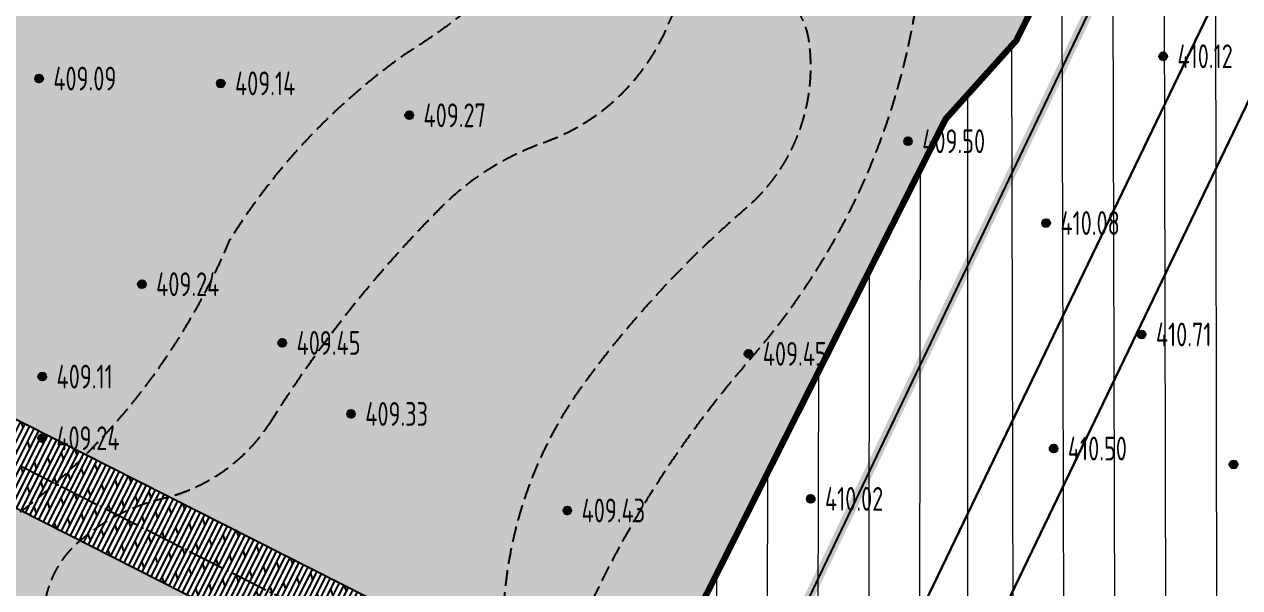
# Model space of a CAD drawing. Header units: millimetres. Extents: x 387826 to 388039216, y 3325062 to 3325368396.
# Drawn here: x 387606021 to 387644377, y 3324862838 to 3324880601 of the extents above; entities that cross this region are included whole.
import ezdxf
from ezdxf.enums import TextEntityAlignment as Align

# ---------------------------------------------------------------- set-up
doc = ezdxf.new("R2010")
doc.units = ezdxf.units.MM
doc.header["$LTSCALE"] = 1000
doc.header["$MEASUREMENT"] = 0
for name, pattern in [('000-Earth-MSCQ（不打印）$0$DIVIDE2', [0.625, 0.25, -0.125, 0, -0.125, 0, -0.125]), ('000-古城墙保护(不打印)$0$DASH', [0.35, 0.25, -0.1]), ('ACAD_ISO04W100', [30, 24, -3, 0, -3]), ('DASH', [0.35, 0.25, -0.1]), ('DIVIDE2', [0.625, 0.25, -0.125, 0, -0.125, 0, -0.125])]:
    doc.linetypes.add(name, pattern=pattern)
for name, color, linetype in [('0 Plan-Green C2', 75, 'DASH'), ('0 Plan-Green Hatch', 76, 'Continuous'), ('0 Plan-Hatch 1', 8, 'Continuous'), ('0 Plan-Road 2', 40, 'Continuous'), ('0-SITE', 7, 'Continuous'), ('0-非设计区域', 250, 'Continuous'), ('000-Earth-MSCQ（不打印）$0$0-SITE', 7, 'Continuous'), ('000-Earth-MSCQ（不打印）$0$0NT-Redline', 1, '000-Earth-MSCQ（不打印）$0$DIVIDE2'), ('000-Earth-MSCQ（不打印）$0$GCD', 251, 'Continuous'), ('000-Earth-MSCQ（不打印）$0$RD-红线', 7, 'Continuous'), ('000-古城墙保护(不打印)$0$0-文物遗址', 8, 'Continuous'), ('0NT-Border', 21, 'DASH'), ('0NT-Center', 1, 'ACAD_ISO04W100'), ('0NT-Redline', 1, 'DIVIDE2')]:
    doc.layers.add(name, color=color, linetype=linetype)
doc.layers.add('000-古城墙保护(不打印)$0$0-中实线', color=5, linetype='Continuous', lineweight=30)
doc.layers.add('000-古城墙保护(不打印)$0$0-遗址公园', color=8, linetype='Continuous', lineweight=5)
doc.styles.add('000-Earth-MSCQ（不打印）$0$HZ', font='gbenor.shx', dxfattribs={"width": 0.8, "bigfont": 'hztxt.shx'})
pattern_1 = [(90, (387910883.5935059, 3325096422.695915), (-798.2363799999999, 798.23638), [211.664528, -1384.80812]), (45, (387910883.5935059, 3325096422.695915), (-798.2369240652082, 798.2369240652083), [211.664528, -917.2129199999998]), (135, (387910883.5935059, 3325096422.695915), (-798.2369240652083, -798.2369240652082), [211.664528, -917.2129199999998])]

# ---------------------------------------------------------------- blocks, each defined once
blk = doc.blocks.new('000-Earth-MSCQ（不打印）$0$gc200')
h = blk.add_hatch(color=256)
edge = h.paths.add_edge_path()
edge.add_arc((0, -5.551115123125783e-17), 0.2500000000000001, 0, 360)
blk.add_circle((0, -5.551115123125783e-17), 0.2500000000000001)
blk = doc.blocks.new('000-古城墙保护(不打印)')
at = {"layer": '000-古城墙保护(不打印)$0$0-遗址公园', "ltscale": 10}
h = blk.add_hatch(dxfattribs=at)
h.set_pattern_fill('ANSI31', color=256, scale=1000, angle=45)
h.set_pattern_definition([(90, (0, 0), (-1587.5, 3.410605131648481e-13), [])])
h.paths.add_polyline_path([(387757359.0947723, 3325075809.713597), (387738724.4244739, 3325053061.984234), (387736658.1743807, 3325052379.78923), (387732792.6573083, 3325048405.001884), (387731947.0142126, 3325045521.987648), (387727149.4825557, 3325038560.592924), (387719871.0797174, 3325030254.454775), (387713118.2314355, 3325024325.69877), (387708971.7085958, 3325021538.001345), (387707653.8317035, 3325021090.344965), (387703723.9723286, 3325018966.972815), (387699100.568572, 3325013213.602733), (387687666.4612417, 3324991573.488757), (387692670.727551, 3324988471.826824), (387679274.3591145, 3324966056.084505), (387674562.7421811, 3324955273.126987), (387666293.4541245, 3324933025.957672), (387659029.9602896, 3324926312.71594), (387654773.5217602, 3324915935.552797), (387653675.5063087, 3324913098.933503), (387637326.4545517, 3324880090.8987), (387635096.1587876, 3324877614.537973), (387623173.1089031, 3324853940.873659), (387618974.5280727, 3324854570.405108), (387618467.4666205, 3324854646.433447), (387616794.0523977, 3324854897.343677), (387614410.7432887, 3324846804.212917), (387608979.9761084, 3324853035.612696), (387591571.0079994, 3324839024.665925), (387597082.2925069, 3324832681.257929), (387596624.9883792, 3324831149.830627), (387596217.2465154, 3324828960.946196), (387596137.9493979, 3324826850.101176), (387592355.8457829, 3324826109.515459), (387589540.6215926, 3324824522.451866), (387587163.8655038, 3324822803.372842), (387586055.6074455, 3324821918.786967), (387585231.4443963, 3324821255.000857), (387584550.0445382, 3324820637.821306), (387583346.0658892, 3324819564.06669), (387582101.748941, 3324818264.712243), (387581660.7870961, 3324817834.250378), (387580072.9664811, 3324816151.399981), (387578832.7454951, 3324814781.869411), (387574234.0934268, 3324808493.876336), (387581064.1902614, 3324795503.282484), (387625164.6542816, 3324801283.597979), (387647357.6289114, 3324804778.450835), (387650612.9223155, 3324805405.261792), (387669114.9930122, 3324840920.415754), (387680400.2783, 3324864357.77844), (387687151.7701302, 3324878135.082248), (387696416.7806178, 3324893470.850236), (387704777.6824126, 3324910959.142838), (387717019.7699698, 3324940445.653564), (387740572.7504223, 3324978958.777964), (387755268.3394005, 3325000951.822409), (387771548.7019364, 3325023669.528487), (387793342.0856335, 3325051694.76609), (387797120.7662015, 3325056480.602365), (387804700.2713755, 3325067831.608256), (387805755.9865897, 3325069417.217034), (387833928.9732663, 3325110050.599823), (387835462.2759447, 3325113721.162718), (387834644.166247, 3325114126.806136), (387838641.1926514, 3325123620.01257), (387831833.5364649, 3325125881.193801), (387835204.3103971, 3325131614.601018), (387828520.3367395, 3325134527.940866), (387822745.7363685, 3325138082.078876), (387820720.6784263, 3325136746.002098), (387818437.9572816, 3325135239.926322), (387814960.6972696, 3325132945.727099), (387810414.9791779, 3325129946.589023), (387806089.169805, 3325135647.314827), (387803914.3516228, 3325131741.76694), (387790508.0000313, 3325108476.776886), (387782804.3222916, 3325111884.500767), (387777519.6903973, 3325113033.773239), (387770432.0206335, 3325107829.881072), (387767032.2047279, 3325098401.675082), (387768071.4313482, 3325098008.812484), (387766664.4412394, 3325095979.536411), (387763567.2492012, 3325091306.558766), (387765030.6402054, 3325091176.180011)])
at = {"layer": '000-古城墙保护(不打印)$0$0-中实线', "color": 3, "linetype": '000-古城墙保护(不打印)$0$DASH', "lineweight": -2, "flags": 128}
blk.add_lwpolyline([(387757359.0947723, 3325075809.713597, 100, 100, 0), (387738724.4244739, 3325053061.984234, 100, 100, 0), (387736658.1743807, 3325052379.78923, 100, 100, 0), (387732792.6573083, 3325048405.001884, 100, 100, 0), (387731947.0142126, 3325045521.987648, 100, 100, 0), (387727149.4825557, 3325038560.592924, 100, 100, 0), (387719871.0797174, 3325030254.454775, 100, 100, 0), (387713118.2314355, 3325024325.69877, 100, 100, 0), (387708971.7085958, 3325021538.001345, 100, 100, 0), (387707653.8317035, 3325021090.344965, 100, 100, 0), (387703723.9723286, 3325018966.972815, 100, 100, 0), (387699100.568572, 3325013213.602733, 100, 100, 0), (387687666.4612417, 3324991573.488757, 100, 100, 0), (387692670.727551, 3324988471.826824, 100, 100, 0), (387679274.3591145, 3324966056.084505, 100, 100, 0), (387674562.7421811, 3324955273.126987, 100, 100, 0), (387666293.4541245, 3324933025.957672, 100, 100, 0), (387659029.9602896, 3324926312.71594, 100, 100, 0), (387654773.5217602, 3324915935.552797, 100, 100, 0), (387653675.5063087, 3324913098.933503, 100, 100, 0), (387637326.4545517, 3324880090.8987, 100, 100, 0), (387635096.1587448, 3324877614.537993, 100, 100, 0), (387635096.1587876, 3324877614.537973, 100, 100, 0), (387623173.1089031, 3324853940.873659, 100, 100, 0), (387618974.5280727, 3324854570.405108, 100, 100, 0), (387618467.4666205, 3324854646.433447, 100, 100, 0), (387616794.0523977, 3324854897.343677, 100, 100, 0), (387614410.7432887, 3324846804.212917, 100, 100, 0), (387608979.9761084, 3324853035.612696, 100, 100, 0), (387591571.0079994, 3324839024.665925, 100, 100, 0), (387597082.2925069, 3324832681.257929, 100, 100, 0), (387596624.9883792, 3324831149.830627, 100, 100, 0), (387596217.2465154, 3324828960.946196, 100, 100, 0), (387596137.9493979, 3324826850.101176, 100, 100, 0), (387592355.8457829, 3324826109.515459, 100, 100, 0), (387589540.6215926, 3324824522.451866, 100, 100, 0), (387587163.8655038, 3324822803.372842, 100, 100, 0), (387586055.6074455, 3324821918.786967, 100, 100, 0), (387585231.4443963, 3324821255.000857, 100, 100, 0), (387584550.0445382, 3324820637.821306, 100, 100, 0), (387583346.0658892, 3324819564.06669, 100, 100, 0), (387582101.748941, 3324818264.712243, 100, 100, 0), (387581660.7870961, 3324817834.250378, 100, 100, 0), (387580072.9664811, 3324816151.399981, 100, 100, 0), (387578832.7454951, 3324814781.869411, 100, 100, 0), (387574234.0934268, 3324808493.876336, 100, 100, 0), (387581064.1902614, 3324795503.282484, 100, 100, 0), (387581064.1902614, 3324795503.282484, 100, 100, 0), (387581064.1902614, 3324795503.282484, 100, 100, 0), (387581064.1902614, 3324795503.282484, 100, 100, 0), (387581064.1902614, 3324795503.282484, 100, 100, 0), (387581064.1902614, 3324795503.282484, 100, 100, 0), (387581064.1902614, 3324795503.282484, 100, 100, 0), (387581064.1902614, 3324795503.282484, 100, 100, 0), (387581064.1902614, 3324795503.282484, 100, 100, 0), (387625164.6542816, 3324801283.597979, 100, 100, 0), (387625164.6542816, 3324801283.597979, 100, 100, 0), (387625164.6542816, 3324801283.597979, 100, 100, 0), (387625164.6542816, 3324801283.597979, 100, 100, 0), (387625164.6542816, 3324801283.597979, 100, 100, 0), (387625164.6542816, 3324801283.597979, 100, 100, 0), (387625164.6542816, 3324801283.597979, 100, 100, 0), (387647357.6289114, 3324804778.450835, 100, 100, 0), (387650612.9223155, 3324805405.261792, 100, 100, 0), (387669114.9930122, 3324840920.415754, 100, 100, 0), (387680400.2783, 3324864357.77844, 100, 100, 0), (387687151.7701302, 3324878135.082248, 100, 100, 0), (387696416.7806178, 3324893470.850236, 100, 100, 0), (387704777.6824126, 3324910959.142838, 100, 100, 0), (387717019.7699698, 3324940445.653564, 100, 100, 0), (387740572.7504223, 3324978958.777964, 100, 100, 0), (387755268.3394005, 3325000951.822409, 100, 100, 0), (387771548.7019364, 3325023669.528487, 100, 100, 0), (387793342.0856335, 3325051694.76609, 100, 100, 0), (387797120.7662015, 3325056480.602365, 100, 100, 0), (387804700.2713755, 3325067831.608256, 100, 100, 0), (387805755.9865897, 3325069417.217034, 100, 100, 0), (387833928.9732663, 3325110050.599823, 100, 100, 0), (387835462.2759447, 3325113721.162718, 100, 100, 0), (387834644.166247, 3325114126.806136, 100, 100, 0), (387838641.1926514, 3325123620.01257, 100, 100, 0), (387831833.5364649, 3325125881.193801, 100, 100, 0), (387835204.3103971, 3325131614.601018, 100, 100, 0), (387828520.3367395, 3325134527.940866, 100, 100, 0), (387822745.7363685, 3325138082.078876, 100, 100, 0), (387820720.6784263, 3325136746.002098, 100, 100, 0), (387818437.9572816, 3325135239.926322, 100, 100, 0), (387814960.6972696, 3325132945.727099, 100, 100, 0), (387810414.9791779, 3325129946.589023, 100, 100, 0), (387806089.169805, 3325135647.314827, 100, 100, 0), (387803914.3516228, 3325131741.76694, 100, 100, 0), (387790508.0000313, 3325108476.776886, 100, 100, 0), (387782804.3222916, 3325111884.500767, 100, 100, 0), (387777519.6903973, 3325113033.773239, 100, 100, 0), (387777519.6903973, 3325113033.773239, 100, 100, 0), (387770432.0206335, 3325107829.881072, 100, 100, 0), (387767032.2047279, 3325098401.675082, 100, 100, 0), (387768071.4313482, 3325098008.812484, 100, 100, 0), (387766664.4412394, 3325095979.536411, 100, 100, 0), (387763567.2492012, 3325091306.558766, 100, 100, 0), (387765030.6402054, 3325091176.180011, 100, 100, 0), (387757359.0947688, 3325075809.7136, 0, 0, 0)], format="xyseb", dxfattribs=at)
at = {"layer": '000-古城墙保护(不打印)$0$0-中实线', "color": 6}
for points in [[(387621732.3398163, 3324838115.808904), (387632817.6335025, 3324858992.46334), (387643919.1853468, 3324882045.975648), (387651510.7811769, 3324897536.112022), (387660675.307933, 3324912704.235959), (387667734.1259209, 3324927467.530779), (387680774.0871244, 3324958872.398838), (387694408.9422631, 3324981165.774366)], [(387610979.4179704, 3324813001.520663), (387610979.4179703, 3324813001.520663), (387618415.8122669, 3324826015.207075), (387634911.6788427, 3324857947.64234), (387646023.9621421, 3324881023.439616), (387653566.7601138, 3324896414.00727), (387662737.161534, 3324911591.854309), (387669871.6986505, 3324926513.513295), (387682865.3516809, 3324957806.85479), (387696387.8629743, 3324979916.544939)]]:
    blk.add_lwpolyline(points, dxfattribs=at)
at = {"layer": '000-古城墙保护(不打印)$0$0-中实线', "color": 6, "lineweight": 5, "ltscale": 10}
blk.add_lwpolyline([(387610979.4179695, 3324813001.520662), (387610979.4179694, 3324813001.520662), (387618415.8122661, 3324826015.207074), (387634911.6788418, 3324857947.642339), (387639016.3512242, 3324866471.416008)], dxfattribs=at)
at = {"layer": '000-古城墙保护(不打印)$0$0-文物遗址'}
for points, knots in [([(387634582.9108802, 3324833742.007565), (387637481.6864973, 3324835738.936942), (387639382.8498617, 3324839080.321984), (387645817.2546958, 3324847710.859595), (387654826.8691055, 3324861873.446459), (387665420.1049732, 3324880839.21057), (387674535.5295003, 3324905651.922577), (387688534.0697859, 3324927269.79409), (387696448.1969588, 3324950220.605737), (387707099.1566722, 3324972271.082105), (387723060.4148431, 3324980167.742814), (387729307.67117, 3324987158.987681), (387729940.039707, 3324987901.617867)], [13829.07510473592, 13829.07510473592, 13829.07510473592, 13829.07510473592, 20507.60766755405, 31598.15239328767, 45718.57024809014, 71022.56005402254, 96502.36251734757, 124815.025697456, 147476.5189369385, 169708.993296357, 195775.3383430242, 197958.5772200183, 197958.5772200183, 197958.5772200183, 197958.5772200183]), ([(387635557.2121158, 3324833192.623265), (387639144.2498879, 3324835416.857895), (387643110.3512368, 3324841726.622351), (387649016.7267115, 3324847271.843969), (387657307.6448497, 3324858426.09768), (387668052.2276497, 3324877455.047353), (387676458.2930267, 3324902803.359412), (387693693.5426132, 3324929413.366473), (387701836.5126055, 3324955762.773364), (387715310.4236128, 3324975469.812907), (387727852.1413468, 3324981383.574444), (387732504.7012959, 3324985724.225718)], [14739.69709912661, 14739.69709912661, 14739.69709912661, 14739.69709912661, 20406.91770349679, 29934.1067295975, 47060.25139486376, 63456.69980682162, 94902.00882304885, 126890.1275629617, 157587.176104531, 177450.8917934603, 196215.9539852425, 196215.9539852425, 196215.9539852425, 196215.9539852425])]:
    blk.add_open_spline(points, degree=3, knots=knots, dxfattribs=at)
blk = doc.blocks.new('000-Earth-MSCQ（不打印）')
at = {"layer": '000-Earth-MSCQ（不打印）$0$0NT-Redline', "ltscale": 2, "const_width": 200, "flags": 128}
blk.add_lwpolyline([(387727149.4825557, 3325038560.592924), (387731947.0142126, 3325045521.987648), (387732792.6573083, 3325048405.001884), (387736658.1743807, 3325052379.78923), (387738724.4244739, 3325053061.984234), (387755596.1018205, 3325073700.059758), (387757359.0947688, 3325075809.7136), (387765030.6402072, 3325091176.180011), (387763567.2492012, 3325091306.558766), (387766674.337022, 3325095972.792977), (387768081.4052746, 3325098002.014859), (387742438.6760667, 3325107400.763708), (387733961.5785927, 3325100494.698361), (387710761.231333, 3325103572.736491), (387709168.3897078, 3325096153.148317), (387707062.2413754, 3325086342.534989), (387667982.0617363, 3325089797.858), (387659067.3069954, 3324989865.874971, -0.3880352161093213), (387611315.7347962, 3324946127.482426), (387565969.8755592, 3324946071.837695), (387555981.1851755, 3324936058.587022), (387556068.3119223, 3324865034.573729), (387556222.5907296, 3324859820.499155), (387559227.6760936, 3324808007.561276), (387571720.0951502, 3324797668.302474), (387579380.5094883, 3324798671.636723), (387574232.9176292, 3324808494.544042), (387578831.8118677, 3324814782.360008), (387583345.3164175, 3324819564.383466), (387587163.2407904, 3324822803.542583), (387589540.0630832, 3324824522.530071), (387592355.3483933, 3324826109.485243), (387596137.4805197, 3324826849.925302), (387597082.0482001, 3324832681.045681), (387591571.0080042, 3324839024.665925), (387608980.5156887, 3324853034.942226), (387614410.7432887, 3324846804.212917), (387614513.8871819, 3324846802.658479), (387616794.6636751, 3324854896.372271), (387623173.6833379, 3324853939.656582), (387635096.1587876, 3324877614.537973), (387637326.4545873, 3324880090.89868), (387648092.625536, 3324901769.250156), (387653675.5063087, 3324913098.933503), (387659029.9602896, 3324926312.71594), (387666293.4541628, 3324933025.957657), (387674562.7421811, 3324955273.126987), (387674698.8546848, 3324955833.61237), (387679274.3591145, 3324966056.084505), (387692670.727551, 3324988471.826824), (387687672.3361686, 3324991569.787791), (387699107.2769016, 3325013209.461398), (387703730.9022322, 3325018962.653418), (387707660.8433574, 3325021085.874216), (387708978.7375107, 3325021533.479846), (387713125.3676936, 3325024321.017564), (387719878.4443215, 3325030249.513507)], format="xyb", close=True, dxfattribs=at)
at = {"layer": '000-Earth-MSCQ（不打印）$0$RD-红线', "color": 1, "ltscale": 10, "flags": 128}
blk.add_lwpolyline([(387571822.2941163, 3324797583.718238), (387597535.9452176, 3324800948.631079), (387614196.6637662, 3324802926.922411, 0.1527070841718279), (387769458.2730312, 3324872497.12078), (387802011.3783422, 3324901298.849698, 0.0950112548386871), (387867578.3446714, 3324986304.335682), (387895622.9192556, 3325041849.520492, 0.01135382569053262), (387910963.9022235, 3325074029.799072, 0.07741333500353033), (387912184.8667709, 3325078482.566115), (387913838.7507268, 3325093042.437554, -0.06613138812589682), (387914797.6756657, 3325096874.897092), (387924953.385705, 3325122506.049941)], format="xyb", dxfattribs=at)
at = {"layer": '000-Earth-MSCQ（不打印）$0$0-SITE', "ltscale": 10}
blk.add_blockref('000-古城墙保护(不打印)', (0, 0), dxfattribs=at)
at = {"layer": '000-Earth-MSCQ（不打印）$0$GCD', "linetype": 'Continuous'}
ref = blk.add_blockref('000-Earth-MSCQ（不打印）$0$gc200', (387641962.4, 3324879594.8), dxfattribs=dict(at, xscale=500, yscale=500, zscale=500))
ref.add_attrib('height', '410.12', dxfattribs={"linetype": 'Continuous', "height": 750, "style": '000-Earth-MSCQ（不打印）$0$HZ', "width": 0.8}).set_placement((387642412.4, 3324879594.8), align=Align.MIDDLE_LEFT)
ref = blk.add_blockref('000-Earth-MSCQ（不打印）$0$gc200', (387606486.9, 3324878891.1), dxfattribs=dict(at, xscale=500, yscale=500, zscale=500))
ref.add_attrib('height', '409.09', dxfattribs={"linetype": 'Continuous', "height": 750, "style": '000-Earth-MSCQ（不打印）$0$HZ', "width": 0.8}).set_placement((387606936.9, 3324878891.1), align=Align.MIDDLE_LEFT)
ref = blk.add_blockref('000-Earth-MSCQ（不打印）$0$gc200', (387612220.8, 3324878740.3), dxfattribs=dict(at, xscale=500, yscale=500, zscale=500))
ref.add_attrib('height', '409.14', dxfattribs={"linetype": 'Continuous', "height": 750, "style": '000-Earth-MSCQ（不打印）$0$HZ', "width": 0.8}).set_placement((387612670.8, 3324878740.3), align=Align.MIDDLE_LEFT)
ref = blk.add_blockref('000-Earth-MSCQ（不打印）$0$gc200', (387618169.5, 3324877733.2), dxfattribs=dict(at, xscale=500, yscale=500, zscale=500))
ref.add_attrib('height', '409.27', dxfattribs={"linetype": 'Continuous', "height": 750, "style": '000-Earth-MSCQ（不打印）$0$HZ', "width": 0.8}).set_placement((387618619.5, 3324877733.2), align=Align.MIDDLE_LEFT)
ref = blk.add_blockref('000-Earth-MSCQ（不打印）$0$gc200', (387633908.9, 3324876914.3), dxfattribs=dict(at, xscale=500, yscale=500, zscale=500))
ref.add_attrib('height', '409.50', dxfattribs={"linetype": 'Continuous', "height": 750, "style": '000-Earth-MSCQ（不打印）$0$HZ', "width": 0.8}).set_placement((387634358.9, 3324876914.3), align=Align.MIDDLE_LEFT)
ref = blk.add_blockref('000-Earth-MSCQ（不打印）$0$gc200', (387638268.3, 3324874335.9), dxfattribs=dict(at, xscale=500, yscale=500, zscale=500))
ref.add_attrib('height', '410.08', dxfattribs={"linetype": 'Continuous', "height": 750, "style": '000-Earth-MSCQ（不打印）$0$HZ', "width": 0.8}).set_placement((387638718.3, 3324874335.9), align=Align.MIDDLE_LEFT)
ref = blk.add_blockref('000-Earth-MSCQ（不打印）$0$gc200', (387609731.2, 3324872406.7), dxfattribs=dict(at, xscale=500, yscale=500, zscale=500))
ref.add_attrib('height', '409.24', dxfattribs={"linetype": 'Continuous', "height": 750, "style": '000-Earth-MSCQ（不打印）$0$HZ', "width": 0.8}).set_placement((387610181.2, 3324872406.7), align=Align.MIDDLE_LEFT)
ref = blk.add_blockref('000-Earth-MSCQ（不打印）$0$gc200', (387641282.3, 3324870820.3), dxfattribs=dict(at, xscale=500, yscale=500, zscale=500))
ref.add_attrib('height', '410.71', dxfattribs={"linetype": 'Continuous', "height": 750, "style": '000-Earth-MSCQ（不打印）$0$HZ', "width": 0.8}).set_placement((387641732.3, 3324870820.3), align=Align.MIDDLE_LEFT)
ref = blk.add_blockref('000-Earth-MSCQ（不打印）$0$gc200', (387614162.8, 3324870555.6), dxfattribs=dict(at, xscale=500, yscale=500, zscale=500))
ref.add_attrib('height', '409.45', dxfattribs={"linetype": 'Continuous', "height": 750, "style": '000-Earth-MSCQ（不打印）$0$HZ', "width": 0.8}).set_placement((387614612.8, 3324870555.6), align=Align.MIDDLE_LEFT)
ref = blk.add_blockref('000-Earth-MSCQ（不打印）$0$gc200', (387628875.9, 3324870212.3), dxfattribs=dict(at, xscale=500, yscale=500, zscale=500))
ref.add_attrib('height', '409.45', dxfattribs={"linetype": 'Continuous', "height": 750, "style": '000-Earth-MSCQ（不打印）$0$HZ', "width": 0.8}).set_placement((387629325.9, 3324870212.3), align=Align.MIDDLE_LEFT)
ref = blk.add_blockref('000-Earth-MSCQ（不打印）$0$gc200', (387606587.8, 3324869492.2), dxfattribs=dict(at, xscale=500, yscale=500, zscale=500))
ref.add_attrib('height', '409.11', dxfattribs={"linetype": 'Continuous', "height": 750, "style": '000-Earth-MSCQ（不打印）$0$HZ', "width": 0.8}).set_placement((387607037.8, 3324869492.2), align=Align.MIDDLE_LEFT)
ref = blk.add_blockref('000-Earth-MSCQ（不打印）$0$gc200', (387616331.5, 3324868315.4), dxfattribs=dict(at, xscale=500, yscale=500, zscale=500))
ref.add_attrib('height', '409.33', dxfattribs={"linetype": 'Continuous', "height": 750, "style": '000-Earth-MSCQ（不打印）$0$HZ', "width": 0.8}).set_placement((387616781.5, 3324868315.4), align=Align.MIDDLE_LEFT)
ref = blk.add_blockref('000-Earth-MSCQ（不打印）$0$gc200', (387606582, 3324867551.3), dxfattribs=dict(at, xscale=500, yscale=500, zscale=500))
ref.add_attrib('height', '409.24', dxfattribs={"linetype": 'Continuous', "height": 750, "style": '000-Earth-MSCQ（不打印）$0$HZ', "width": 0.8}).set_placement((387607032, 3324867551.3), align=Align.MIDDLE_LEFT)
ref = blk.add_blockref('000-Earth-MSCQ（不打印）$0$gc200', (387638505.1, 3324867223.5), dxfattribs=dict(at, xscale=500, yscale=500, zscale=500))
ref.add_attrib('height', '410.50', dxfattribs={"linetype": 'Continuous', "height": 750, "style": '000-Earth-MSCQ（不打印）$0$HZ', "width": 0.8}).set_placement((387638955.1, 3324867223.5), align=Align.MIDDLE_LEFT)
ref = blk.add_blockref('000-Earth-MSCQ（不打印）$0$gc200', (387644183.5, 3324866721.5), dxfattribs=dict(at, xscale=500, yscale=500, zscale=500))
ref.add_attrib('height', '413.71', dxfattribs={"linetype": 'Continuous', "height": 750, "style": '000-Earth-MSCQ（不打印）$0$HZ', "width": 0.8}).set_placement((387644633.5, 3324866721.5), align=Align.MIDDLE_LEFT)
ref = blk.add_blockref('000-Earth-MSCQ（不打印）$0$gc200', (387630838.1, 3324865636.8), dxfattribs=dict(at, xscale=500, yscale=500, zscale=500))
ref.add_attrib('height', '410.02', dxfattribs={"linetype": 'Continuous', "height": 750, "style": '000-Earth-MSCQ（不打印）$0$HZ', "width": 0.8}).set_placement((387631288.1, 3324865636.8), align=Align.MIDDLE_LEFT)
ref = blk.add_blockref('000-Earth-MSCQ（不打印）$0$gc200', (387623158.5, 3324865271.5), dxfattribs=dict(at, xscale=500, yscale=500, zscale=500))
ref.add_attrib('height', '409.43', dxfattribs={"linetype": 'Continuous', "height": 750, "style": '000-Earth-MSCQ（不打印）$0$HZ', "width": 0.8}).set_placement((387623608.5000001, 3324865271.5), align=Align.MIDDLE_LEFT)

msp = doc.modelspace()

# ---------------------------------------------------------------- hatches: boundary and pattern name
at = {"layer": '0 Plan-Green Hatch', "ltscale": 10}
h = msp.add_hatch(dxfattribs=at)
h.set_pattern_fill('GRASS', color=256, scale=400, double=1)
h.set_pattern_definition(pattern_1)
edge = h.paths.add_edge_path()
edge.add_line((387622439.0599667, 3324854050.936299), (387623173.6833379, 3324853939.656582))
edge.add_line((387623173.6833379, 3324853939.656582), (387635096.1587876, 3324877614.537973))
edge.add_line((387635096.1587876, 3324877614.537973), (387637326.4545873, 3324880090.89868))
edge.add_line((387637326.4545873, 3324880090.89868), (387648092.625536, 3324901769.250156))
edge.add_line((387648092.625536, 3324901769.250156), (387653675.5063087, 3324913098.933503))
edge.add_line((387653675.5063087, 3324913098.933503), (387659029.9602896, 3324926312.71594))
edge.add_line((387659029.9602896, 3324926312.71594), (387666293.4541628, 3324933025.957657))
edge.add_line((387666293.4541628, 3324933025.957657), (387674562.7421811, 3324955273.126987))
edge.add_line((387674562.7421811, 3324955273.126987), (387674698.8546848, 3324955833.61237))
edge.add_line((387674698.8546848, 3324955833.61237), (387679274.3591145, 3324966056.084505))
edge.add_line((387679274.3591145, 3324966056.084505), (387692670.727551, 3324988471.826824))
edge.add_line((387692670.727551, 3324988471.826824), (387687672.3361686, 3324991569.787791))
edge.add_line((387687672.3361686, 3324991569.787791), (387699107.2769016, 3325013209.461398))
edge.add_line((387699107.2769016, 3325013209.461398), (387703730.9022322, 3325018962.653418))
edge.add_line((387703730.9022322, 3325018962.653418), (387707660.8433574, 3325021085.874216))
edge.add_line((387707660.8433574, 3325021085.874216), (387708978.7375107, 3325021533.479846))
edge.add_line((387708978.7375107, 3325021533.479846), (387713125.3676936, 3325024321.017564))
edge.add_line((387713125.3676936, 3325024321.017564), (387719878.4443215, 3325030249.513507))
edge.add_line((387719878.4443215, 3325030249.513507), (387727149.4825557, 3325038560.592924))
edge.add_line((387727149.4825557, 3325038560.592924), (387731947.0142126, 3325045521.987648))
edge.add_line((387731947.0142126, 3325045521.987648), (387732792.6573083, 3325048405.001884))
edge.add_line((387732792.6573083, 3325048405.001884), (387736658.1743807, 3325052379.78923))
edge.add_line((387736658.1743807, 3325052379.78923), (387738724.4244739, 3325053061.984234))
edge.add_line((387738724.4244739, 3325053061.984234), (387755596.1018205, 3325073700.059758))
edge.add_line((387755596.1018205, 3325073700.059758), (387757359.0947688, 3325075809.7136))
edge.add_line((387757359.0947688, 3325075809.7136), (387765030.6402072, 3325091176.180011))
edge.add_line((387765030.6402072, 3325091176.180011), (387763567.2492012, 3325091306.558766))
edge.add_line((387763567.2492012, 3325091306.558766), (387764643.4762778, 3325092870.663066))
edge.add_line((387764643.4762778, 3325092870.663066), (387763677.4327329, 3325093513.918848))
edge.add_line((387763677.4327329, 3325093513.918848), (387760351.9995351, 3325088519.772871))
edge.add_line((387760351.9995351, 3325088519.772871), (387757854.926546, 3325090182.48947))
edge.add_line((387757854.926546, 3325090182.48947), (387746044.347819, 3325072445.325399))
edge.add_arc((387645329.0706022, 3325139508.228231), 121000.0000046023, 309.74241311210085, 326.34169422267865, ccw=False)
edge.add_arc((387645329.2748908, 3325139507.932482), 120999.6419855282, 304.961169591263, 309.74242826514626, ccw=False)
edge.add_arc((387763683.9662794, 3324966246.727285), 88844.09917226598, 123.4868483728974, 149.7895362449835)
edge.add_arc((387680669.4993267, 3325002504.157055), 10499.99999996763, -109.5936893519368, 53.55920835511489, ccw=False)
edge.add_line((387677148.3473426, 3324992612.165916), (387673651.3536385, 3324985981.462848))
edge.add_line((387673651.3536385, 3324985981.462848), (387646879.8653454, 3324935219.63581))
edge.add_arc((387620344.1212687, 3324949214.430786), 30000.00000171048, 286.5819363186826, 332.19309994883685, ccw=False)
edge.add_arc((387637327.6832241, 3324892178.531931), 29510.79847056292, 106.5819363209107, 159.4825744767803)
edge.add_line((387609688.883474, 3324902521.837725), (387600522.3601472, 3324902521.837726))
edge.add_arc((387629038.2827542, 3324896341.687208), 29177.93862749183, 167.771613600219, 206.6177727609841)
edge.add_line((387602952.7591405, 3324883268.907842), (387599368.7798252, 3324882693.003032))
edge.add_arc((387581780.5333471, 3324878865.002812), 17999.99999596056, -22.8216057335012, 12.27867238597372, ccw=False)
edge.add_line((387598371.4385754, 3324871883.465477), (387617732.5046101, 3324862101.924585))
edge.add_line((387617732.5046101, 3324862101.924585), (387620049.8063839, 3324854469.025551))
edge.add_line((387620049.8063839, 3324854469.025551), (387622439.0599667, 3324854050.936299))
h = msp.add_hatch(dxfattribs=at)
h.set_pattern_fill('GRASS', color=256, scale=400, double=1)
h.set_pattern_definition(pattern_1)
edge = h.paths.add_edge_path()
edge.add_line((387597244.1012358, 3324869652.073418), (387615650.9033179, 3324860352.642957))
edge.add_line((387615650.9033179, 3324860352.642957), (387617347.0347105, 3324854765.800614))
edge.add_line((387617347.0347105, 3324854765.800614), (387614874.1121762, 3324850380.716658))
edge.add_line((387614874.1121762, 3324850380.716658), (387614171.6783034, 3324850776.953465))
edge.add_line((387614171.6783034, 3324850776.953465), (387612942.2259973, 3324848485.501198))
edge.add_line((387612942.2259973, 3324848485.501198), (387608980.5156365, 3324853034.942252))
edge.add_line((387608980.5156365, 3324853034.942252), (387591571.0079477, 3324839024.665954))
edge.add_line((387591571.0079477, 3324839024.665954), (387597082.0481482, 3324832681.045711))
edge.add_line((387597082.0481482, 3324832681.045711), (387596137.4804676, 3324826849.925329))
edge.add_line((387596137.4804676, 3324826849.925329), (387592355.3483337, 3324826109.485271))
edge.add_line((387592355.3483337, 3324826109.485271), (387587163.2407308, 3324822803.542613))
edge.add_line((387587163.2407308, 3324822803.542613), (387583345.3163654, 3324819564.383496))
edge.add_line((387583345.3163654, 3324819564.383496), (387578831.8118006, 3324814782.360039))
edge.add_line((387578831.8118006, 3324814782.360039), (387574232.9175696, 3324808494.544074))
edge.add_line((387574232.9175696, 3324808494.544074), (387576543.3730932, 3324804114.27661))
edge.add_line((387576543.3730932, 3324804114.27661), (387573657.4145355, 3324802297.433448))
edge.add_line((387573657.4145355, 3324802297.433448), (387569195.7554237, 3324809384.54122))
edge.add_line((387569195.7554237, 3324809384.54122), (387567058.6141148, 3324809089.318789))
edge.add_line((387567058.6141148, 3324809089.318789), (387565881.7944385, 3324817608.420587))
edge.add_line((387565881.7944385, 3324817608.420587), (387565561.3948045, 3324819927.821896))
edge.add_line((387565561.3948045, 3324819927.821896), (387568533.1745017, 3324820338.340388))
edge.add_arc((387605680.4207166, 3324825469.821534), 37500.00000137495, 127.8650025820148, 187.86500257961, ccw=False)
edge.add_line((387582662.8045762, 3324855074.539863), (387580821.3952854, 3324857442.917329))
edge.add_arc((387605680.011492, 3324825470.502886), 40499.21091855127, 114.11333840540269, 127.86513719353741, ccw=False)
edge.add_arc((387581780.6707457, 3324878864.848396), 17999.80292449688, 294.1132710674926, 329.2144355217576)
at = {"layer": '0 Plan-Hatch 1', "ltscale": 10}
h = msp.add_hatch(dxfattribs=at)
h.set_pattern_fill('DOLMIT', color=256, scale=200, angle=90, double=1)
h.set_pattern_definition([(63.19631567494547, (387601946.4049253, 3324868676.860424), (-141.6919783593436, 71.58520504361962), []), (108.1963156749455, (387601946.4049253, 3324868676.860424), (-426.5540756227131, -140.2134509160261), [224.504254, -449.008])])
edge = h.paths.add_edge_path()
edge.add_line((387598371.4385754, 3324871883.465477), (387617732.5046101, 3324862101.924585))
edge.add_line((387617732.5046101, 3324862101.924585), (387615650.9033176, 3324860352.642956))
edge.add_line((387615650.9033176, 3324860352.642956), (387597244.1012357, 3324869652.073418))
edge.add_arc((387581780.5333524, 3324878865.002808), 17999.99998936959, 329.2142371141627, 337.1783942726141)

# ---------------------------------------------------------------- linework, layer by layer
at = {"layer": '0 Plan-Green C2', "ltscale": 2, "flags": 128}
for points in [[(387580457.99259, 3324823349.598393, 0.1641777044494855), (387586703.9484643, 3324829397.1893, 0.09437179484761987), (387586703.9484643, 3324829397.1893, 0.09937696425613818), (387590898.3293065, 3324844006.240839, -0.3755505895380322), (387600067.7049301, 3324853530.124422, 0.1165336475110371), (387605544.7492079, 3324855332.24847, -0.2616604894982015), (387612558.0414001, 3324855599.231713, 0.4518251520860149), (387622788.1085395, 3324859625.415565, -0.09319752723980167), (387628941.5423605, 3324870056.551566, 0.151396053972592), (387634288.3683811, 3324882083.948886, -0.1446695700511379), (387639898.990841, 3324895166.025056, 0.035190918502731), (387646847.2303736, 3324904854.698997, 0.2966952779736277), (387646676.2695004, 3324911677.194547, 0.6385515776408375), (387633823.2870423, 3324909501.694664, 0.05724352651166313), (387632768.5248049, 3324902624.859779, -0.1466108709612536), (387629506.292053, 3324893068.9454, 0.004824577311067055), (387624347.424172, 3324885695.222181, -0.1037006367011089), (387618053.8334929, 3324879673.740577, 0.0997719843623065), (387612489.3902549, 3324873777.940068, -0.1649420573195754), (387603446.6033017, 3324863583.51792, 0.06204243977128992), (387591139.3901309, 3324856786.09366, 0.2069466423411656), (387587250.8830021, 3324850427.429602, -0.181533929703148), (387582841.7018111, 3324841446.49758), (387582841.7018111, 3324841446.49758, 0.1124384925579901), (387577447.765166, 3324834691.474761)], [(387599398.9242928, 3324865107.711707, 0.1607664595955887), (387602722.0220087, 3324875563.941236, -0.378731018319969), (387608917.8589379, 3324882875.095688, -0.0425297872704251), (387612623.328104, 3324883092.860239, 0.2046264848448541), (387621986.096904, 3324886803.97697, 19.56562973229117)]]:
    msp.add_lwpolyline(points, format="xyb", dxfattribs=at)
at = {"layer": '0 Plan-Green C2', "color": 8, "ltscale": 2, "flags": 128}
msp.add_lwpolyline([(387613745.378672, 3324867988.433916, -0.05713891103359012), (387619197.9866674, 3324874852.322194, -0.1122022794744657), (387622411.9997174, 3324876875.690692, 0.2142778565159652), (387626364.0283768, 3324880636.141448, -0.7657434741287552), (387630773.9154009, 3324880085.299074, -0.2553188010832079), (387628775.6919606, 3324874783.470108, 0.05722887152888496), (387623674.5074926, 3324869264.206741, 0.133654333865501), (387621193.9513351, 3324862791.828095, -0.42597886153744), (387614785.8408704, 3324857765.420317, -0.01538863290819869), (387609204.6106926, 3324858729.388052, -0.6134107872752796), (387607688.7199693, 3324864237.78612, -0.1282064886687181), (387610368.9234155, 3324865646.3706, 0.1910711829138692), (387613745.378672, 3324867988.433916, 71.35640853461292)], format="xyb", dxfattribs=at)
at = {"layer": '0 Plan-Road 2', "ltscale": 10}
for p, q in [((387598371.4385754, 3324871883.465477), (387617732.5046099, 3324862101.924585)), ((387597244.1012357, 3324869652.073418), (387615650.9033178, 3324860352.642956))]:
    msp.add_line(p, q, dxfattribs=at)
at = {"layer": '0-非设计区域', "ltscale": 10}
msp.add_lwpolyline([(387687294.3868076, 3325161742.834422), (387779135.853472, 3325117829.45376), (387724264.9107451, 3325003071.086691), (387706528.0094012, 3325011551.866982), (387651680.820824, 3324896843.179894), (387648023.5779275, 3324898591.86603), (387593152.6351991, 3324783833.498961), (387501311.1685355, 3324827746.879624), (387556182.111263, 3324942505.246692), (387559839.354158, 3324940756.560556), (387614710.2968843, 3325055514.927626), (387632447.1982288, 3325047034.147334)], close=True, dxfattribs=at)
at = {"layer": '0NT-Border', "linetype": 'DASH', "ltscale": 4, "const_width": 300}
msp.add_lwpolyline([(387648023.5779274, 3324898591.86603), (387593152.6351994, 3324783833.498961), (387501311.1685351, 3324827746.879623), (387556182.1112631, 3324942505.246692), (387559839.3541579, 3324940756.560556)], dxfattribs=at)
at = {"layer": '0NT-Center', "ltscale": 0.05}
msp.add_line((387581780.5882991, 3324878864.975046), (387616691.7039641, 3324861227.28377), dxfattribs=at)
at = {"layer": '0NT-Redline', "ltscale": 2, "const_width": 200, "flags": 128}
msp.add_lwpolyline([(387727149.4825557, 3325038560.592924), (387731947.0142126, 3325045521.987648), (387732792.6573083, 3325048405.001884), (387736658.1743807, 3325052379.78923), (387738724.4244739, 3325053061.984234), (387755596.1018205, 3325073700.059758), (387757359.0947688, 3325075809.7136), (387765030.6402072, 3325091176.180011), (387763567.2492012, 3325091306.558766), (387766674.337022, 3325095972.792977), (387768081.4052746, 3325098002.014859), (387742438.6760667, 3325107400.763708), (387733961.5785927, 3325100494.698361), (387710761.231333, 3325103572.736491), (387709168.3897078, 3325096153.148317), (387707062.2413754, 3325086342.534989), (387667982.0617363, 3325089797.858), (387659067.3069954, 3324989865.874971, -0.3880352161093213), (387611315.7347962, 3324946127.482426), (387565969.8755592, 3324946071.837695), (387555981.1851755, 3324936058.587022), (387556068.3119223, 3324865034.573729), (387556222.5907296, 3324859820.499155), (387559227.6760936, 3324808007.561276), (387571720.0951502, 3324797668.302474), (387579380.5094883, 3324798671.636723), (387574232.9176292, 3324808494.544042), (387578831.8118677, 3324814782.360008), (387583345.3164175, 3324819564.383466), (387587163.2407904, 3324822803.542583), (387589540.0630832, 3324824522.530071), (387592355.3483933, 3324826109.485243), (387596137.4805197, 3324826849.925302), (387597082.0482001, 3324832681.045681), (387591571.0080042, 3324839024.665925), (387608980.5156887, 3324853034.942226), (387614410.7432887, 3324846804.212917), (387614513.8871819, 3324846802.658479), (387616794.6636751, 3324854896.372271), (387623173.6833379, 3324853939.656582), (387635096.1587876, 3324877614.537973), (387637326.4545873, 3324880090.89868), (387648092.625536, 3324901769.250156), (387653675.5063087, 3324913098.933503), (387659029.9602896, 3324926312.71594), (387666293.4541628, 3324933025.957657), (387674562.7421811, 3324955273.126987), (387674698.8546848, 3324955833.61237), (387679274.3591145, 3324966056.084505), (387692670.727551, 3324988471.826824), (387687672.3361686, 3324991569.787791), (387699107.2769016, 3325013209.461398), (387703730.9022322, 3325018962.653418), (387707660.8433574, 3325021085.874216), (387708978.7375107, 3325021533.479846), (387713125.3676936, 3325024321.017564), (387719878.4443215, 3325030249.513507)], format="xyb", close=True, dxfattribs=at)

# ---------------------------------------------------------------- block references
at = {"layer": '0-SITE', "ltscale": 10}
msp.add_blockref('000-Earth-MSCQ（不打印）', (0, 0), dxfattribs=at)

doc.saveas('drawing.dxf')
